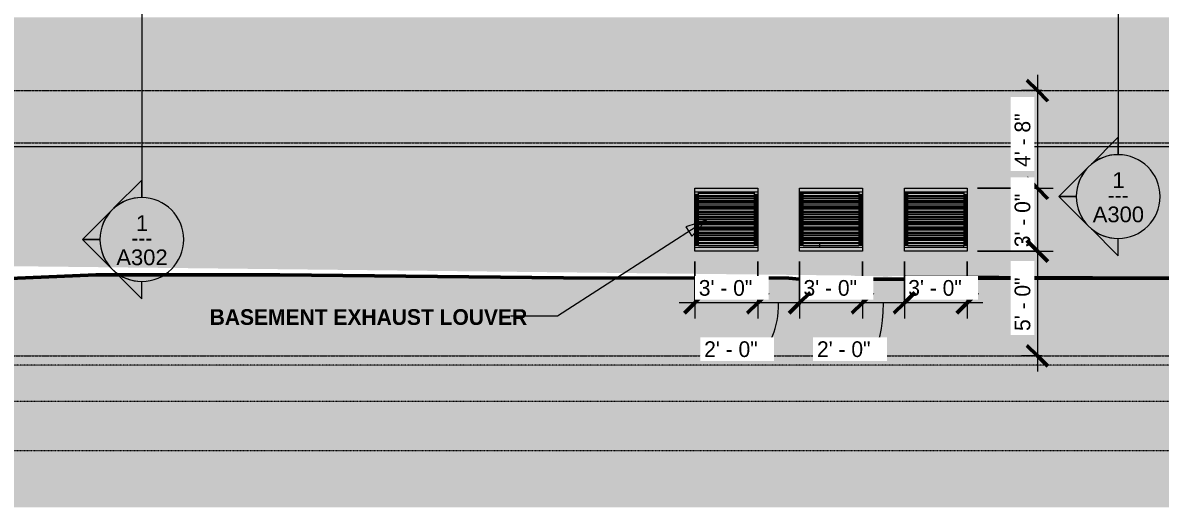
# Model space of a CAD drawing. Header units: inches. Extents: x -4178 to 1394, y -264 to 627.
# Drawn here: x -3175 to -2524, y -239 to 39 of the extents above; entities that cross this region are included whole.
import ezdxf

# ---------------------------------------------------------------- set-up
doc = ezdxf.new("R2010")
doc.units = ezdxf.units.IN
doc.header["$MEASUREMENT"] = 0
doc.linetypes.add('Aligning Line 1_8_', pattern=[0.25, 0.125, -0.125])
doc.linetypes.add('Grid Line 1_2_', pattern=[0.875, 0.5, -0.125, 0.125, -0.125])
for name, color, linetype, lineweight in [('0-1', 7, 'Continuous', 5), ('A-ANNO-DIMS', 211, 'Continuous', 9), ('A-ANNO-DIMS-96', 211, 'Continuous', 9), ('A-FLOR-LEVL-1', 51, 'Grid Line 1_2_', 9), ('A-GLAZ-CURT', 52, 'Continuous', 9), ('A-GLAZ-CWMG', 51, 'Continuous', 9), ('A-WALL-3', 113, 'Continuous', 9), ('A-WALL-PATT-2', 111, 'Continuous', 9), ('C-TOPO', 7, 'Continuous', 9), ('C-TOPO-1', 250, 'Continuous', 50), ('G-ANNO-SYMB', 111, 'Aligning Line 1_8_', 9), ('G-ANNO-SYMB-1', 147, 'Aligning Line 1_8_', 9), ('G-ANNO-SYMB-2', 111, 'Continuous', 9), ('G-ANNO-TEXT', 231, 'Continuous', 9), ('S-FNDN-1', 32, 'Continuous', 5), ('S-FNDN-2', 32, 'Continuous', 9)]:
    doc.layers.add(name, color=color, linetype=linetype, lineweight=lineweight)
doc.styles.add('Arial', font='arial.ttf', dxfattribs={"height": 9})
doc.styles.add('Century Gothic', font='ufonts.com_century-gothic.ttf', dxfattribs={"height": 9})
doc.styles.add('Century Gothic_B', font='GOTHICB.TTF', dxfattribs={"height": 9})
doc.dimstyles.new('OD__1_4__Tol__', dxfattribs={"dimscale": 12, "dimtxt": 9.397514, "dimasz": 1, "dimexe": 0.75, "dimexo": 0.5, "dimgap": 0.125, "dimtad": 1, "dimrnd": 0.25, "dimzin": 1, "dimdsep": 46, "dimlunit": 4, "dimtxsty": 'Century Gothic', "dimblk1": 'OBLIQUE', "dimblk2": 'OBLIQUE', "dimsah": 1, "dimcen": 0.09, "dimdle": 0.75, "dimazin": 0, "dimtfac": 1, "dimtdec": 4, "dimtix": 1, "dimtmove": 0, "dimatfit": 3, "dimfxl": 1, "dimtvp": 1, "dimtfill": 1, "dimfrac": 2, "dimtolj": 1, "dimtzin": 0, "dimarcsym": 2})
doc.dimstyles.new('OD__1_4__Tol___1', dxfattribs={"dimscale": 12, "dimtxt": 9.397514, "dimasz": 1, "dimexe": 0.75, "dimexo": 0.5, "dimgap": 0.125, "dimtad": 1, "dimrnd": 0.25, "dimzin": 1, "dimdsep": 46, "dimlunit": 4, "dimtxsty": 'Century Gothic', "dimblk1": 'OBLIQUE', "dimblk2": 'OBLIQUE', "dimsah": 1, "dimcen": 0.09, "dimdle": 0.75, "dimazin": 0, "dimtfac": 1, "dimtdec": 4, "dimtix": 1, "dimtmove": 1, "dimatfit": 3, "dimfxl": 1, "dimtvp": 1, "dimtfill": 1, "dimfrac": 2, "dimtolj": 1, "dimtzin": 0, "dimarcsym": 2})

# ---------------------------------------------------------------- blocks, each defined once
blk = doc.blocks.new('CTR  - Topography_rvt-1-BUILDING ELEVATION - WEST')
at = {"layer": 'C-TOPO'}
h = blk.add_hatch(dxfattribs=at)
h.set_pattern_fill('FP_3', color=256, style=0, pattern_type=2)
h.set_pattern_definition([(0, (-2936.56, 0), (24, 24), [24, -24]), (0, (-2936.56, 9), (24, 24), [24, -24]), (0, (-2936.56, 18), (24, 24), [24, -24]), (90, (-2933.56, 21), (-24, 24), [24, -24]), (90, (-2924.56, 21), (-24, 24), [24, -24]), (90, (-2915.56, 21), (-24, 24), [24, -24])])
h.paths.add_polyline_path([(-3078.28, -238.78), (-1926.91, -238.78), (-1926.91, -111.74), (-1948.54, -112.02), (-2089.83, -110.5), (-2098.67, -109.67), (-2269.1, -108), (-2283.86, -106.82), (-2289.99, -108), (-2520.53, -107.41), (-2640, -107.55), (-2645.4, -108), (-2730.41, -108), (-2736.58, -107.45), (-2865.63, -107.32), (-3028.03, -105.51), (-3133.52, -105.67), (-3191.84, -108), (-3208.83, -104.64), (-3243.43, -102.17), (-3381.47, -93.2), (-3477.77, -108), (-3552.41, -102.42), (-3643.76, -108), (-3681.9, -102.54), (-3912.57, -3.08), (-3919.57, 0), (-3932.13, 0), (-3985.01, -3.27), (-3985.01, -238.78), (-3133.45, -238.78)], flags=0)
for p, q in [((-2718.72, -90), (-2718.72, -87.77)), ((-2718.72, -90), (-2718.72, -87.77)), ((-2636.32, -90), (-2636.32, -89)), ((-2636.32, -90), (-2636.32, -89)), ((-3133.45, -105.66), (-3191.84, -108)), ((-3028.03, -105.51), (-3133.45, -105.66)), ((-2865.63, -107.32), (-3028.03, -105.51)), ((-2736.58, -107.45), (-2865.63, -107.32)), ((-2730.41, -108), (-2736.58, -107.45)), ((-2730.41, -108), (-2645.4, -108)), ((-2729.7, -108), (-2730.41, -108)), ((-2289.85, -107.97), (-2669.64, -106.27)), ((-2646.16, -108), (-2645.4, -108)), ((-2640, -107.55), (-2645.4, -108)), ((-2640, -107.55), (-2513.66, -107.4))]:
    blk.add_line(p, q, dxfattribs=at)
at = {"layer": 'C-TOPO-1'}
for p, q in [((-3133.45, -105.66), (-3191.84, -108)), ((-3028.03, -105.51), (-3133.45, -105.66)), ((-2865.63, -107.32), (-3028.03, -105.51)), ((-2736.58, -107.45), (-2865.63, -107.32)), ((-2730.41, -108), (-2736.58, -107.45)), ((-2645.4, -108), (-2730.41, -108)), ((-2640, -107.55), (-2645.4, -108)), ((-2513.66, -107.4), (-2640, -107.55))]:
    blk.add_line(p, q, dxfattribs=at)
blk = doc.blocks.new('CTR - 1st Phase -Stairs _ Elevators_rvt-1-BUILDING ELEVATION - WEST')
at = {"layer": 'A-FLOR-LEVL-1'}
for p, q in [((-4168.71, 0), (-1830.2, 0)), ((-4168.71, -30), (-1830.2, -30)), ((-4168.71, -152), (-1830.2, -152))]:
    blk.add_line(p, q, dxfattribs=at)
at = {"layer": 'G-ANNO-SYMB-1'}
blk.add_line((-1926.91, -206.49), (-4071.96, -206.49), dxfattribs=at)
blk = doc.blocks.new('Empty Panel - Empty Panel-2514206-BUILDING ELEVATION - WEST')
at = {"layer": 'A-GLAZ-CURT'}
blk.add_line((-2756.32, -89), (-2788.32, -89), dxfattribs=at)
blk = doc.blocks.new('Rectangular Mullion - louver-2514202-BUILDING ELEVATION - WEST')
at = {"layer": 'A-GLAZ-CWMG'}
for points in [[(-2767.98, -84.95), (-2756.32, -84.95), (-2756.32, -84.77), (-2788.32, -84.77), (-2788.32, -84.95)], [(-2756.32, -87.05), (-2756.32, -84.95), (-2788.32, -84.95), (-2788.32, -87.05), (-2764.84, -87.05)], [(-2764.84, -87.77), (-2756.32, -87.77), (-2756.32, -87.05), (-2788.32, -87.05), (-2788.32, -87.77), (-2767.98, -87.77)]]:
    blk.add_hatch(color=256, dxfattribs=at).paths.add_polyline_path(points, flags=0)
for p, q in [((-2788.32, -84.95), (-2756.32, -84.95)), ((-2788.32, -87.05), (-2756.32, -87.05)), ((-2756.32, -87.77), (-2788.32, -87.77))]:
    blk.add_line(p, q, dxfattribs=at)
blk = doc.blocks.new('Rectangular Mullion - Louver Frame-2514203-BUILDING ELEVATION - WEST')
at = {"layer": 'A-GLAZ-CWMG'}
blk.add_hatch(color=256, dxfattribs=at).paths.add_polyline_path([(-2754.32, -92), (-2754.32, -90), (-2790.32, -90), (-2790.32, -92), (-2764.84, -92)], flags=0)
blk.add_line((-2754.32, -90), (-2790.32, -90), dxfattribs=at)
blk = doc.blocks.new('Rectangular Mullion - Louver Frame-2514204-BUILDING ELEVATION - WEST')
at = {"layer": 'A-GLAZ-CWMG'}
blk.add_hatch(color=256, dxfattribs=at).paths.add_polyline_path([(-2764.84, -58), (-2754.32, -58), (-2754.32, -56), (-2790.32, -56), (-2790.32, -58), (-2767.98, -58)], flags=0)
blk.add_line((-2790.32, -58), (-2754.32, -58), dxfattribs=at)
blk = doc.blocks.new('Rectangular Mullion - Louver Frame-2010914-BUILDING ELEVATION - WEST')
at = {"layer": 'A-GLAZ-CWMG'}
blk.add_hatch(color=256, dxfattribs=at).paths.add_polyline_path([(-2754.32, -89), (-2754.32, -86), (-2756.32, -86), (-2756.32, -89)], flags=0)
blk.add_line((-2756.32, -86), (-2756.32, -89), dxfattribs=at)
blk = doc.blocks.new('Rectangular Mullion - Louver Frame-2010916-BUILDING ELEVATION - WEST')
at = {"layer": 'A-GLAZ-CWMG'}
blk.add_hatch(color=256, dxfattribs=at).paths.add_polyline_path([(-2788.32, -89), (-2788.32, -86), (-2790.32, -86), (-2790.32, -89)], flags=0)
blk.add_line((-2788.32, -89), (-2788.32, -86), dxfattribs=at)
blk = doc.blocks.new('Empty Panel - Empty Panel-2514207-BUILDING ELEVATION - WEST')
at = {"layer": 'A-GLAZ-CURT'}
blk.add_line((-2756.32, -59), (-2788.32, -59), dxfattribs=at)
blk = doc.blocks.new('Rectangular Mullion - Louver Frame-2514054-BUILDING ELEVATION - WEST')
at = {"layer": 'A-GLAZ-CWMG'}
blk.add_hatch(color=256, dxfattribs=at).paths.add_polyline_path([(-2754.32, -80), (-2754.32, -77), (-2756.32, -77), (-2756.32, -80)], flags=0)
blk.add_line((-2756.32, -77), (-2756.32, -80), dxfattribs=at)
blk = doc.blocks.new('Rectangular Mullion - Louver Frame-2514056-BUILDING ELEVATION - WEST')
at = {"layer": 'A-GLAZ-CWMG'}
blk.add_hatch(color=256, dxfattribs=at).paths.add_polyline_path([(-2788.32, -83), (-2788.32, -80), (-2790.32, -80), (-2790.32, -83)], flags=0)
blk.add_line((-2788.32, -83), (-2788.32, -80), dxfattribs=at)
blk = doc.blocks.new('Rectangular Mullion - louver-V20-BUILDING ELEVATION - WEST')
at = {"layer": 'A-GLAZ-CWMG'}
for points in [[(-2756.32, -60.05), (-2756.32, -58), (-2788.32, -58), (-2788.32, -60.05), (-2764.84, -60.05)], [(-2756.32, -60.77), (-2756.32, -60.05), (-2788.32, -60.05), (-2788.32, -60.77), (-2764.84, -60.77)]]:
    blk.add_hatch(color=256, dxfattribs=at).paths.add_polyline_path(points, flags=0)
for p, q in [((-2788.32, -59), (-2788.32, -58)), ((-2756.32, -58), (-2756.32, -59)), ((-2788.32, -60.05), (-2756.32, -60.05)), ((-2756.32, -60.77), (-2788.32, -60.77))]:
    blk.add_line(p, q, dxfattribs=at)
blk = doc.blocks.new('Rectangular Mullion - Louver Frame-2513604-BUILDING ELEVATION - WEST')
at = {"layer": 'A-GLAZ-CWMG'}
blk.add_hatch(color=256, dxfattribs=at).paths.add_polyline_path([(-2728.32, -59), (-2728.32, -58), (-2730.32, -58), (-2730.32, -59)], flags=0)
for p in [(-2730.32, -58), (-2728.32, -59)]:
    blk.add_line(p, (-2728.32, -58), dxfattribs=at)
blk = doc.blocks.new('Rectangular Mullion - louver-V21-BUILDING ELEVATION - WEST')
at = {"layer": 'A-GLAZ-CWMG'}
for points in [[(-2696.32, -60.05), (-2696.32, -58), (-2728.32, -58), (-2728.32, -60.05), (-2697.8, -60.05)], [(-2718.72, -60.77), (-2696.32, -60.77), (-2696.32, -60.05), (-2728.32, -60.05), (-2728.32, -60.77), (-2721.8, -60.77)]]:
    blk.add_hatch(color=256, dxfattribs=at).paths.add_polyline_path(points, flags=0)
for p, q in [((-2696.32, -58), (-2696.32, -59)), ((-2728.32, -60.05), (-2696.32, -60.05)), ((-2696.32, -60.77), (-2728.32, -60.77))]:
    blk.add_line(p, q, dxfattribs=at)
blk = doc.blocks.new('Section - Section Head - Filled-22785-BUILDING ELEVATION - WEST')
at = {"layer": 'G-ANNO-SYMB-2'}
h = blk.add_hatch(color=256, dxfattribs=at)
edge = h.paths.add_edge_path(flags=0)
edge.add_line((-2563.93, -42.87), (-2547.82, -26.77))
edge.add_line((-2547.82, -26.77), (-2547.82, -36.68))
edge.add_arc((-2547.82, -60.71), 24.03, 90, 132.0784)
h = blk.add_hatch(color=256, dxfattribs=at)
edge = h.paths.add_edge_path(flags=0)
edge.add_arc((-2547.82, -60.71), 24, 135, 180)
edge.add_line((-2571.82, -60.71), (-2581.76, -60.71))
edge.add_line((-2581.76, -60.71), (-2564.79, -43.74))
h = blk.add_hatch(color=256, dxfattribs=at)
edge = h.paths.add_edge_path(flags=0)
edge.add_line((-2564.79, -77.68), (-2581.76, -60.71))
edge.add_line((-2581.76, -60.71), (-2571.82, -60.71))
edge.add_arc((-2547.82, -60.71), 24, 180, 225)
h = blk.add_hatch(color=256, dxfattribs=at)
edge = h.paths.add_edge_path(flags=0)
edge.add_arc((-2547.82, -60.71), 24.03, 227.9216, 270)
edge.add_line((-2547.82, -84.74), (-2547.82, -94.65))
edge.add_line((-2547.82, -94.65), (-2563.93, -78.54))
for p, q in [((-2547.82, -26.77), (-2563.93, -42.87)), ((-2547.82, -36.68), (-2547.82, -26.77)), ((-2564.79, -43.74), (-2581.76, -60.71)), ((-2571.82, -60.71), (-2581.76, -60.71)), ((-2581.76, -60.71), (-2564.79, -77.68)), ((-2581.76, -60.71), (-2571.82, -60.71)), ((-2563.93, -78.54), (-2547.82, -94.65)), ((-2547.82, -94.65), (-2547.82, -84.74))]:
    blk.add_line(p, q, dxfattribs=at)
for centre, radius, start, end in [((-2547.82, -60.74), 24, 90, 270), ((-2547.82, -60.71), 24.03, 90, 132.0784), ((-2547.82, -60.74), 24, 270, 90), ((-2547.82, -60.71), 24, 135, 180), ((-2547.82, -60.71), 24, 180, 225), ((-2547.82, -60.71), 24.03, 227.9216, 270)]:
    blk.add_arc(centre, radius, start, end, dxfattribs=at)
blk = doc.blocks.new('DIMBLOCK1-BUILDING ELEVATION - WEST')
at = {"layer": 'A-ANNO-DIMS-96'}
for p, q in [((-2594.13, 9), (-2594.13, -56)), ((-2591.64, 0), (-2603.13, 0)), ((-2594.13, 0), (-2591.64, 0)), ((-2628.32, -56), (-2585.13, -56)), ((-2594.13, -56), (-2628.32, -56))]:
    blk.add_line(p, q, dxfattribs=at)
at = {"layer": 'A-ANNO-DIMS-96', "lineweight": 50}
for p, q in [((-2594.13, 0), (-2600.13, 6)), ((-2594.13, 0), (-2588.13, -6)), ((-2594.13, -56), (-2600.13, -50)), ((-2594.13, -56), (-2588.13, -62))]:
    blk.add_line(p, q, dxfattribs=at)
at = {"layer": 'A-ANNO-DIMS-96', "color": 0, "insert": (-2607.16, -43.74), "char_height": 9, "width": 37.7691, "attachment_point": 1, "rotation": 90, "line_spacing_factor": 0.984502, "style": 'Century Gothic', "bg_fill": 3, "box_fill_scale": 1.25, "bg_fill_color": 256, "bg_fill_true_color": 13158600, "bg_fill_transparency": 0}
blk.add_mtext('4\' - 8"', dxfattribs=at)
blk = doc.blocks.new('_Oblique')
at = {"color": 0, "linetype": 'ByBlock', "lineweight": -2}
blk.add_line((-0.5, -0.5), (0.5, 0.5), dxfattribs=at)
blk = doc.blocks.new('DIMBLOCK2-BUILDING ELEVATION - WEST')
at = {"layer": 'A-ANNO-DIMS-96', "lineweight": 50}
for p, q in [((-2594.13, -56), (-2600.13, -50)), ((-2594.13, -56), (-2588.13, -62)), ((-2594.13, -92), (-2600.13, -86)), ((-2594.13, -92), (-2588.13, -98))]:
    blk.add_line(p, q, dxfattribs=at)
at = {"layer": 'A-ANNO-DIMS-96'}
for p, q in [((-2628.32, -56), (-2585.13, -56)), ((-2594.13, -56), (-2628.32, -56)), ((-2594.13, -56), (-2594.13, -92)), ((-2628.32, -92), (-2585.13, -92)), ((-2594.13, -92), (-2628.32, -92))]:
    blk.add_line(p, q, dxfattribs=at)
at = {"layer": 'A-ANNO-DIMS-96', "color": 0, "insert": (-2607.16, -89.74), "char_height": 9, "width": 37.7691, "attachment_point": 1, "rotation": 90, "line_spacing_factor": 0.984502, "style": 'Century Gothic', "bg_fill": 3, "box_fill_scale": 1.25, "bg_fill_color": 256, "bg_fill_true_color": 13158600, "bg_fill_transparency": 0}
blk.add_mtext('3\' - 0"', dxfattribs=at)
blk = doc.blocks.new('DIMBLOCK3-BUILDING ELEVATION - WEST')
at = {"layer": 'A-ANNO-DIMS-96', "lineweight": 50}
for p, q in [((-2594.13, -92), (-2600.13, -86)), ((-2594.13, -92), (-2588.13, -98)), ((-2594.13, -152), (-2600.13, -146)), ((-2594.13, -152), (-2588.13, -158))]:
    blk.add_line(p, q, dxfattribs=at)
at = {"layer": 'A-ANNO-DIMS-96'}
for p, q in [((-2628.32, -92), (-2585.13, -92)), ((-2594.13, -92), (-2628.32, -92)), ((-2594.13, -92), (-2594.13, -161)), ((-2591.64, -152), (-2603.13, -152)), ((-2594.13, -152), (-2591.64, -152))]:
    blk.add_line(p, q, dxfattribs=at)
at = {"layer": 'A-ANNO-DIMS-96', "color": 0, "insert": (-2607.16, -137.74), "char_height": 9, "width": 37.7691, "attachment_point": 1, "rotation": 90, "line_spacing_factor": 0.984502, "style": 'Century Gothic', "bg_fill": 3, "box_fill_scale": 1.25, "bg_fill_color": 256, "bg_fill_true_color": 13158600, "bg_fill_transparency": 0}
blk.add_mtext('5\' - 0"', dxfattribs=at)
blk = doc.blocks.new('DIMBLOCK4-BUILDING ELEVATION - WEST')
at = {"layer": 'A-ANNO-DIMS-96'}
for p, q in [((-2670.32, -98), (-2670.32, -130.61)), ((-2670.32, -121.61), (-2670.32, -98)), ((-2634.32, -98), (-2634.32, -130.61)), ((-2634.32, -121.61), (-2634.32, -98)), ((-2625.32, -121.61), (-2670.32, -121.61))]:
    blk.add_line(p, q, dxfattribs=at)
at = {"layer": 'A-ANNO-DIMS-96', "lineweight": 50}
for p, q in [((-2670.32, -121.61), (-2664.32, -115.61)), ((-2634.32, -121.61), (-2628.32, -115.61)), ((-2670.32, -121.61), (-2676.32, -127.61)), ((-2634.32, -121.61), (-2640.32, -127.61))]:
    blk.add_line(p, q, dxfattribs=at)
at = {"layer": 'A-ANNO-DIMS-96', "color": 0, "insert": (-2668.06, -108.57), "char_height": 9, "width": 37.7691, "attachment_point": 1, "line_spacing_factor": 0.984502, "style": 'Century Gothic', "bg_fill": 3, "box_fill_scale": 1.25, "bg_fill_color": 256, "bg_fill_true_color": 13158600, "bg_fill_transparency": 0}
blk.add_mtext('3\' - 0"', dxfattribs=at)
blk = doc.blocks.new('DIMBLOCK5-BUILDING ELEVATION - WEST')
at = {"layer": 'A-ANNO-DIMS-96'}
for p, q in [((-2694.32, -98), (-2694.32, -130.61)), ((-2694.32, -121.61), (-2694.32, -98)), ((-2670.32, -98), (-2670.32, -130.61)), ((-2670.32, -121.61), (-2670.32, -98)), ((-2670.32, -121.61), (-2694.32, -121.61))]:
    blk.add_line(p, q, dxfattribs=at)
at = {"layer": 'A-ANNO-DIMS-96', "lineweight": 50}
for p, q in [((-2694.32, -121.61), (-2688.32, -115.61)), ((-2670.32, -121.61), (-2664.32, -115.61)), ((-2694.32, -121.61), (-2700.32, -127.61)), ((-2670.32, -121.61), (-2676.32, -127.61))]:
    blk.add_line(p, q, dxfattribs=at)
at = {"layer": 'A-ANNO-DIMS-96'}
blk.add_ellipse((-2688.88, -121.61), major_axis=(0, 26.22), ratio=0.249978, start_param=3.141593, end_param=4.712389, dxfattribs=at)
at = {"layer": 'A-ANNO-DIMS-96', "color": 0, "insert": (-2720.35, -143.68), "char_height": 9, "width": 37.7691, "attachment_point": 1, "line_spacing_factor": 0.984502, "style": 'Century Gothic', "bg_fill": 3, "box_fill_scale": 1.25, "bg_fill_color": 256, "bg_fill_true_color": 13158600, "bg_fill_transparency": 0}
blk.add_mtext('2\' - 0"', dxfattribs=at)
blk = doc.blocks.new('DIMBLOCK6-BUILDING ELEVATION - WEST')
at = {"layer": 'A-ANNO-DIMS-96'}
for p, q in [((-2730.32, -98), (-2730.32, -130.61)), ((-2730.32, -121.61), (-2730.32, -98)), ((-2694.32, -98), (-2694.32, -130.61)), ((-2694.32, -121.61), (-2694.32, -98)), ((-2694.32, -121.61), (-2730.32, -121.61))]:
    blk.add_line(p, q, dxfattribs=at)
at = {"layer": 'A-ANNO-DIMS-96', "lineweight": 50}
for p, q in [((-2730.32, -121.61), (-2724.32, -115.61)), ((-2694.32, -121.61), (-2688.32, -115.61)), ((-2730.32, -121.61), (-2736.32, -127.61)), ((-2694.32, -121.61), (-2700.32, -127.61))]:
    blk.add_line(p, q, dxfattribs=at)
at = {"layer": 'A-ANNO-DIMS-96', "color": 0, "insert": (-2728.06, -108.57), "char_height": 9, "width": 37.7691, "attachment_point": 1, "line_spacing_factor": 0.984502, "style": 'Century Gothic', "bg_fill": 3, "box_fill_scale": 1.25, "bg_fill_color": 256, "bg_fill_true_color": 13158600, "bg_fill_transparency": 0}
blk.add_mtext('3\' - 0"', dxfattribs=at)
blk = doc.blocks.new('DIMBLOCK7-BUILDING ELEVATION - WEST')
at = {"layer": 'A-ANNO-DIMS-96'}
for p, q in [((-2754.32, -98), (-2754.32, -130.61)), ((-2754.32, -121.61), (-2754.32, -98)), ((-2730.32, -98), (-2730.32, -130.61)), ((-2730.32, -121.61), (-2730.32, -98)), ((-2730.32, -121.61), (-2754.32, -121.61))]:
    blk.add_line(p, q, dxfattribs=at)
at = {"layer": 'A-ANNO-DIMS-96', "lineweight": 50}
for p, q in [((-2754.32, -121.61), (-2748.32, -115.61)), ((-2730.32, -121.61), (-2724.32, -115.61)), ((-2754.32, -121.61), (-2760.32, -127.61)), ((-2730.32, -121.61), (-2736.32, -127.61))]:
    blk.add_line(p, q, dxfattribs=at)
at = {"layer": 'A-ANNO-DIMS-96'}
blk.add_ellipse((-2753.52, -121.61), major_axis=(0, 26.22), ratio=0.426981, start_param=3.141593, end_param=4.712389, dxfattribs=at)
at = {"layer": 'A-ANNO-DIMS-96', "color": 0, "insert": (-2784.99, -143.68), "char_height": 9, "width": 37.7691, "attachment_point": 1, "line_spacing_factor": 0.984502, "style": 'Century Gothic', "bg_fill": 3, "box_fill_scale": 1.25, "bg_fill_color": 256, "bg_fill_true_color": 13158600, "bg_fill_transparency": 0}
blk.add_mtext('2\' - 0"', dxfattribs=at)
blk = doc.blocks.new('DIMBLOCK8-BUILDING ELEVATION - WEST')
at = {"layer": 'A-ANNO-DIMS-96'}
for p, q in [((-2790.32, -98), (-2790.32, -130.61)), ((-2790.32, -121.61), (-2790.32, -98)), ((-2754.32, -98), (-2754.32, -130.61)), ((-2754.32, -121.61), (-2754.32, -98)), ((-2754.32, -121.61), (-2799.32, -121.61))]:
    blk.add_line(p, q, dxfattribs=at)
at = {"layer": 'A-ANNO-DIMS-96', "lineweight": 50}
for p, q in [((-2790.32, -121.61), (-2784.32, -115.61)), ((-2754.32, -121.61), (-2748.32, -115.61)), ((-2790.32, -121.61), (-2796.32, -127.61)), ((-2754.32, -121.61), (-2760.32, -127.61))]:
    blk.add_line(p, q, dxfattribs=at)
at = {"layer": 'A-ANNO-DIMS-96', "color": 0, "insert": (-2788.06, -108.57), "char_height": 9, "width": 37.7691, "attachment_point": 1, "line_spacing_factor": 0.984502, "style": 'Century Gothic', "bg_fill": 3, "box_fill_scale": 1.25, "bg_fill_color": 256, "bg_fill_true_color": 13158600, "bg_fill_transparency": 0}
blk.add_mtext('3\' - 0"', dxfattribs=at)

msp = doc.modelspace()

# ---------------------------------------------------------------- hatches: boundary and pattern name
at = {"layer": 'A-WALL-PATT-2'}
h = msp.add_hatch(dxfattribs=at)
h.set_pattern_fill('FP_6', color=256, style=0, pattern_type=2)
h.set_pattern_definition([(0, (-1929.199, 0.8), (0, 4), []), (90, (-1929.199, 0.8), (-8, 8), [4, -28]), (90, (-1913.199, 4.8), (-8, 8), [4, -28])])
h.paths.add_polyline_path([(-2060.98, -32), (-1931.324, -32), (-1931.324, 42), (-3830.808, 42), (-3830.808, -31.441), (-3830.568, -32), (-2128.014, -32)], flags=0)
at = {"layer": 'G-ANNO-TEXT'}
msp.add_hatch(color=256, dxfattribs=at).paths.add_polyline_path([(-2783.689, -74.284), (-2795.519, -78.077), (-2792.038, -83.484)], flags=0)
at = {"layer": 'S-FNDN-1'}
h = msp.add_hatch(color=256, dxfattribs=at)
h.paths.add_polyline_path([(-1948.543, -112.015), (-1931.324, -111.793), (-1931.324, -32), (-3819.324, -32), (-3819.324, -41.237), (-3704.8, -89.76), (-3493.046, -94.117), (-3486.092, -93.693), (-3475.607, -94.476), (-3474.328, -89.553), (-3438.098, -97.436), (-3420.547, -99.206), (-3381.474, -93.201), (-3255.865, -101.361), (-3208.832, -100.535), (-3205.988, -100.421), (-3201.436, -100.414), (-2706.816, -105.928), (-2701.245, -105.933), (-2697.323, -106.283), (-2680.188, -106.578), (-2676.687, -106.289), (-2660.943, -106.31), (-2289.853, -107.974), (-2283.857, -106.822), (-2269.098, -108), (-2098.671, -109.671), (-2081.746, -110.587), (-1993.946, -111.528)], flags=0)
h.paths.add_polyline_path([(-2634.324, -92), (-2670.324, -92), (-2670.324, -56), (-2634.324, -56), (-2634.324, -71.266)], flags=0)
h.paths.add_polyline_path([(-2764.837, -92), (-2790.324, -92), (-2790.324, -56), (-2754.324, -56), (-2754.324, -92)], flags=0)
h.paths.add_polyline_path([(-2694.324, -92), (-2730.324, -92), (-2730.324, -56), (-2694.324, -56), (-2694.324, -71.266)], flags=0)

# ---------------------------------------------------------------- linework, layer by layer
at = {"layer": 'A-WALL-3'}
msp.add_line((-3830.568, -32), (-1927.074, -32), dxfattribs=at)
at = {"layer": 'G-ANNO-SYMB'}
for p, q in [((-1926.912, -157.31), (-4072, -157.31)), ((-1926.912, -178.239), (-4072, -178.239))]:
    msp.add_line(p, q, dxfattribs=at)
at = {"layer": 'G-ANNO-SYMB-2'}
for p, q in [((-3107.149, 526.953), (-3107.149, -61.307)), ((-2547.821, 526.953), (-2547.821, -36.707))]:
    msp.add_line(p, q, dxfattribs=at)
at = {"layer": 'G-ANNO-TEXT'}
for p, q in [((-2783.689, -74.284), (-2795.519, -78.077)), ((-2795.519, -78.077), (-2792.038, -83.484)), ((-2792.038, -83.484), (-2783.689, -74.284)), ((-2869.083, -129.264), (-2895.988, -129.264))]:
    msp.add_line(p, q, dxfattribs=at)
at = {"layer": 'S-FNDN-2'}
for p, q in [((-2790.324, -92), (-2790.324, -56)), ((-2790.324, -56), (-2754.324, -56)), ((-2754.324, -56), (-2754.324, -92)), ((-2730.324, -92), (-2730.324, -56)), ((-2730.324, -56), (-2694.324, -56)), ((-2694.324, -56), (-2694.324, -92)), ((-2670.324, -92), (-2670.324, -56)), ((-2670.324, -56), (-2634.324, -56)), ((-2634.324, -56), (-2634.324, -92)), ((-2754.324, -92), (-2790.324, -92)), ((-2694.324, -92), (-2730.324, -92)), ((-2634.324, -92), (-2670.324, -92))]:
    msp.add_line(p, q, dxfattribs=at)

# ---------------------------------------------------------------- block references
at = {"layer": '0-1'}
for name in ['CTR - 1st Phase -Stairs _ Elevators_rvt-1-BUILDING ELEVATION - WEST', 'CTR  - Topography_rvt-1-BUILDING ELEVATION - WEST']:
    msp.add_blockref(name, (0, 0), dxfattribs=at)
at = {"layer": 'A-GLAZ-CURT'}
for name, p in [('Empty Panel - Empty Panel-2514207-BUILDING ELEVATION - WEST', (0, 0)), ('Empty Panel - Empty Panel-2514206-BUILDING ELEVATION - WEST', (0, 27)), ('Empty Panel - Empty Panel-2514206-BUILDING ELEVATION - WEST', (0, 24)), ('Empty Panel - Empty Panel-2514207-BUILDING ELEVATION - WEST', (60, 0)), ('Empty Panel - Empty Panel-2514206-BUILDING ELEVATION - WEST', (60, 27)), ('Empty Panel - Empty Panel-2514206-BUILDING ELEVATION - WEST', (60, 24)), ('Empty Panel - Empty Panel-2514207-BUILDING ELEVATION - WEST', (120, 0)), ('Empty Panel - Empty Panel-2514206-BUILDING ELEVATION - WEST', (120, 27)), ('Empty Panel - Empty Panel-2514206-BUILDING ELEVATION - WEST', (120, 24)), ('Empty Panel - Empty Panel-2514206-BUILDING ELEVATION - WEST', (0, 21)), ('Empty Panel - Empty Panel-2514206-BUILDING ELEVATION - WEST', (0, 18)), ('Empty Panel - Empty Panel-2514206-BUILDING ELEVATION - WEST', (60, 21)), ('Empty Panel - Empty Panel-2514206-BUILDING ELEVATION - WEST', (60, 18)), ('Empty Panel - Empty Panel-2514206-BUILDING ELEVATION - WEST', (120, 21)), ('Empty Panel - Empty Panel-2514206-BUILDING ELEVATION - WEST', (120, 18)), ('Empty Panel - Empty Panel-2514206-BUILDING ELEVATION - WEST', (0, 15)), ('Empty Panel - Empty Panel-2514206-BUILDING ELEVATION - WEST', (0, 12)), ('Empty Panel - Empty Panel-2514206-BUILDING ELEVATION - WEST', (60, 15)), ('Empty Panel - Empty Panel-2514206-BUILDING ELEVATION - WEST', (60, 12)), ('Empty Panel - Empty Panel-2514206-BUILDING ELEVATION - WEST', (120, 15)), ('Empty Panel - Empty Panel-2514206-BUILDING ELEVATION - WEST', (120, 12)), ('Empty Panel - Empty Panel-2514206-BUILDING ELEVATION - WEST', (0, 9)), ('Empty Panel - Empty Panel-2514206-BUILDING ELEVATION - WEST', (0, 6)), ('Empty Panel - Empty Panel-2514206-BUILDING ELEVATION - WEST', (60, 9)), ('Empty Panel - Empty Panel-2514206-BUILDING ELEVATION - WEST', (60, 6)), ('Empty Panel - Empty Panel-2514206-BUILDING ELEVATION - WEST', (120, 9)), ('Empty Panel - Empty Panel-2514206-BUILDING ELEVATION - WEST', (120, 6)), ('Empty Panel - Empty Panel-2514206-BUILDING ELEVATION - WEST', (0, 3)), ('Empty Panel - Empty Panel-2514206-BUILDING ELEVATION - WEST', (0, 0)), ('Empty Panel - Empty Panel-2514206-BUILDING ELEVATION - WEST', (60, 3)), ('Empty Panel - Empty Panel-2514206-BUILDING ELEVATION - WEST', (60, 0)), ('Empty Panel - Empty Panel-2514206-BUILDING ELEVATION - WEST', (120, 3)), ('Empty Panel - Empty Panel-2514206-BUILDING ELEVATION - WEST', (120, 0))]:
    msp.add_blockref(name, p, dxfattribs=at)
at = {"layer": 'A-GLAZ-CWMG'}
for name, p in [('Rectangular Mullion - Louver Frame-2514204-BUILDING ELEVATION - WEST', (0, 0)), ('Rectangular Mullion - louver-V20-BUILDING ELEVATION - WEST', (0, 0)), ('Rectangular Mullion - Louver Frame-2514204-BUILDING ELEVATION - WEST', (60, 0)), ('Rectangular Mullion - Louver Frame-2513604-BUILDING ELEVATION - WEST', (0, 0)), ('Rectangular Mullion - louver-V21-BUILDING ELEVATION - WEST', (0, 0)), ('Rectangular Mullion - Louver Frame-2514204-BUILDING ELEVATION - WEST', (120, 0)), ('Rectangular Mullion - Louver Frame-2513604-BUILDING ELEVATION - WEST', (60, 0)), ('Rectangular Mullion - louver-V21-BUILDING ELEVATION - WEST', (60, 0)), ('Rectangular Mullion - Louver Frame-2514056-BUILDING ELEVATION - WEST', (0, 21)), ('Rectangular Mullion - Louver Frame-2514056-BUILDING ELEVATION - WEST', (0, 18)), ('Rectangular Mullion - Louver Frame-2514056-BUILDING ELEVATION - WEST', (0, 15)), ('Rectangular Mullion - louver-2514202-BUILDING ELEVATION - WEST', (0, 24)), ('Rectangular Mullion - louver-2514202-BUILDING ELEVATION - WEST', (0, 21)), ('Rectangular Mullion - Louver Frame-2514054-BUILDING ELEVATION - WEST', (0, 18)), ('Rectangular Mullion - Louver Frame-2514054-BUILDING ELEVATION - WEST', (0, 15)), ('Rectangular Mullion - Louver Frame-2514054-BUILDING ELEVATION - WEST', (0, 12)), ('Rectangular Mullion - Louver Frame-2514056-BUILDING ELEVATION - WEST', (60, 21)), ('Rectangular Mullion - Louver Frame-2514056-BUILDING ELEVATION - WEST', (60, 18)), ('Rectangular Mullion - Louver Frame-2514056-BUILDING ELEVATION - WEST', (60, 15)), ('Rectangular Mullion - louver-2514202-BUILDING ELEVATION - WEST', (60, 24)), ('Rectangular Mullion - louver-2514202-BUILDING ELEVATION - WEST', (60, 21)), ('Rectangular Mullion - Louver Frame-2514054-BUILDING ELEVATION - WEST', (60, 18)), ('Rectangular Mullion - Louver Frame-2514054-BUILDING ELEVATION - WEST', (60, 15)), ('Rectangular Mullion - Louver Frame-2514054-BUILDING ELEVATION - WEST', (60, 12)), ('Rectangular Mullion - Louver Frame-2514056-BUILDING ELEVATION - WEST', (120, 21)), ('Rectangular Mullion - Louver Frame-2514056-BUILDING ELEVATION - WEST', (120, 18)), ('Rectangular Mullion - Louver Frame-2514056-BUILDING ELEVATION - WEST', (120, 15)), ('Rectangular Mullion - louver-2514202-BUILDING ELEVATION - WEST', (120, 24)), ('Rectangular Mullion - louver-2514202-BUILDING ELEVATION - WEST', (120, 21)), ('Rectangular Mullion - Louver Frame-2514054-BUILDING ELEVATION - WEST', (120, 18)), ('Rectangular Mullion - Louver Frame-2514054-BUILDING ELEVATION - WEST', (120, 15)), ('Rectangular Mullion - Louver Frame-2514054-BUILDING ELEVATION - WEST', (120, 12)), ('Rectangular Mullion - Louver Frame-2514056-BUILDING ELEVATION - WEST', (0, 12)), ('Rectangular Mullion - Louver Frame-2514056-BUILDING ELEVATION - WEST', (0, 9)), ('Rectangular Mullion - louver-2514202-BUILDING ELEVATION - WEST', (0, 18)), ('Rectangular Mullion - louver-2514202-BUILDING ELEVATION - WEST', (0, 15)), ('Rectangular Mullion - Louver Frame-2514054-BUILDING ELEVATION - WEST', (0, 9)), ('Rectangular Mullion - Louver Frame-2514054-BUILDING ELEVATION - WEST', (0, 6)), ('Rectangular Mullion - Louver Frame-2514056-BUILDING ELEVATION - WEST', (60, 12)), ('Rectangular Mullion - Louver Frame-2514056-BUILDING ELEVATION - WEST', (60, 9)), ('Rectangular Mullion - louver-2514202-BUILDING ELEVATION - WEST', (60, 18)), ('Rectangular Mullion - louver-2514202-BUILDING ELEVATION - WEST', (60, 15)), ('Rectangular Mullion - Louver Frame-2514054-BUILDING ELEVATION - WEST', (60, 9)), ('Rectangular Mullion - Louver Frame-2514054-BUILDING ELEVATION - WEST', (60, 6)), ('Rectangular Mullion - Louver Frame-2514056-BUILDING ELEVATION - WEST', (120, 12)), ('Rectangular Mullion - Louver Frame-2514056-BUILDING ELEVATION - WEST', (120, 9)), ('Rectangular Mullion - louver-2514202-BUILDING ELEVATION - WEST', (120, 18)), ('Rectangular Mullion - louver-2514202-BUILDING ELEVATION - WEST', (120, 15)), ('Rectangular Mullion - Louver Frame-2514054-BUILDING ELEVATION - WEST', (120, 9)), ('Rectangular Mullion - Louver Frame-2514054-BUILDING ELEVATION - WEST', (120, 6)), ('Rectangular Mullion - Louver Frame-2514056-BUILDING ELEVATION - WEST', (0, 6)), ('Rectangular Mullion - Louver Frame-2514056-BUILDING ELEVATION - WEST', (0, 3)), ('Rectangular Mullion - louver-2514202-BUILDING ELEVATION - WEST', (0, 12)), ('Rectangular Mullion - louver-2514202-BUILDING ELEVATION - WEST', (0, 9)), ('Rectangular Mullion - Louver Frame-2514054-BUILDING ELEVATION - WEST', (0, 3)), ('Rectangular Mullion - Louver Frame-2514054-BUILDING ELEVATION - WEST', (0, 0)), ('Rectangular Mullion - Louver Frame-2514056-BUILDING ELEVATION - WEST', (60, 6)), ('Rectangular Mullion - Louver Frame-2514056-BUILDING ELEVATION - WEST', (60, 3)), ('Rectangular Mullion - louver-2514202-BUILDING ELEVATION - WEST', (60, 12)), ('Rectangular Mullion - louver-2514202-BUILDING ELEVATION - WEST', (60, 9)), ('Rectangular Mullion - Louver Frame-2514054-BUILDING ELEVATION - WEST', (60, 3)), ('Rectangular Mullion - Louver Frame-2514054-BUILDING ELEVATION - WEST', (60, 0)), ('Rectangular Mullion - Louver Frame-2514056-BUILDING ELEVATION - WEST', (120, 6)), ('Rectangular Mullion - Louver Frame-2514056-BUILDING ELEVATION - WEST', (120, 3)), ('Rectangular Mullion - louver-2514202-BUILDING ELEVATION - WEST', (120, 12)), ('Rectangular Mullion - louver-2514202-BUILDING ELEVATION - WEST', (120, 9)), ('Rectangular Mullion - Louver Frame-2514054-BUILDING ELEVATION - WEST', (120, 3)), ('Rectangular Mullion - Louver Frame-2514054-BUILDING ELEVATION - WEST', (120, 0)), ('Rectangular Mullion - Louver Frame-2514056-BUILDING ELEVATION - WEST', (0, 0)), ('Rectangular Mullion - Louver Frame-2010916-BUILDING ELEVATION - WEST', (0, 3)), ('Rectangular Mullion - louver-2514202-BUILDING ELEVATION - WEST', (0, 6)), ('Rectangular Mullion - louver-2514202-BUILDING ELEVATION - WEST', (0, 3)), ('Rectangular Mullion - Louver Frame-2010914-BUILDING ELEVATION - WEST', (0, 6)), ('Rectangular Mullion - Louver Frame-2010914-BUILDING ELEVATION - WEST', (0, 3)), ('Rectangular Mullion - Louver Frame-2514056-BUILDING ELEVATION - WEST', (60, 0)), ('Rectangular Mullion - Louver Frame-2010916-BUILDING ELEVATION - WEST', (60, 3)), ('Rectangular Mullion - louver-2514202-BUILDING ELEVATION - WEST', (60, 6)), ('Rectangular Mullion - louver-2514202-BUILDING ELEVATION - WEST', (60, 3)), ('Rectangular Mullion - Louver Frame-2010914-BUILDING ELEVATION - WEST', (60, 6)), ('Rectangular Mullion - Louver Frame-2010914-BUILDING ELEVATION - WEST', (60, 3)), ('Rectangular Mullion - Louver Frame-2514056-BUILDING ELEVATION - WEST', (120, 0)), ('Rectangular Mullion - Louver Frame-2010916-BUILDING ELEVATION - WEST', (120, 3)), ('Rectangular Mullion - louver-2514202-BUILDING ELEVATION - WEST', (120, 6)), ('Rectangular Mullion - louver-2514202-BUILDING ELEVATION - WEST', (120, 3)), ('Rectangular Mullion - Louver Frame-2010914-BUILDING ELEVATION - WEST', (120, 6)), ('Rectangular Mullion - Louver Frame-2010914-BUILDING ELEVATION - WEST', (120, 3)), ('Rectangular Mullion - Louver Frame-2010916-BUILDING ELEVATION - WEST', (0, 0)), ('Rectangular Mullion - Louver Frame-2514203-BUILDING ELEVATION - WEST', (0, 0)), ('Rectangular Mullion - louver-2514202-BUILDING ELEVATION - WEST', (0, 0)), ('Rectangular Mullion - Louver Frame-2010914-BUILDING ELEVATION - WEST', (0, 0)), ('Rectangular Mullion - Louver Frame-2010916-BUILDING ELEVATION - WEST', (60, 0)), ('Rectangular Mullion - Louver Frame-2514203-BUILDING ELEVATION - WEST', (60, 0)), ('Rectangular Mullion - louver-2514202-BUILDING ELEVATION - WEST', (60, 0)), ('Rectangular Mullion - Louver Frame-2010914-BUILDING ELEVATION - WEST', (60, 0)), ('Rectangular Mullion - Louver Frame-2010916-BUILDING ELEVATION - WEST', (120, 0)), ('Rectangular Mullion - Louver Frame-2514203-BUILDING ELEVATION - WEST', (120, 0)), ('Rectangular Mullion - louver-2514202-BUILDING ELEVATION - WEST', (120, 0)), ('Rectangular Mullion - Louver Frame-2010914-BUILDING ELEVATION - WEST', (120, 0))]:
    msp.add_blockref(name, p, dxfattribs=at)
at = {"layer": 'G-ANNO-SYMB-2'}
for p in [(0, 0), (-559.328, -24.6)]:
    msp.add_blockref('Section - Section Head - Filled-22785-BUILDING ELEVATION - WEST', p, dxfattribs=at)

# ---------------------------------------------------------------- texts
at = {"layer": 'G-ANNO-SYMB-2', "char_height": 9, "attachment_point": 1}
for s, insert, width, style in [('1', (-2551.142, -46.799), 8.484, 'Arial'), ('---', (-2553.793, -55.305), 15.453, 'Century Gothic'), ('1', (-3110.47, -71.398), 8.484, 'Arial'), ('A300', (-2562.386, -66.435), 35.754, 'Arial'), ('A302', (-3121.714, -91.035), 35.754, 'Arial'), ('---', (-3113.121, -79.905), 15.453, 'Century Gothic')]:
    msp.add_mtext(s, dxfattribs=dict(at, insert=insert, width=width, style=style))
at = {"layer": 'G-ANNO-TEXT', "insert": (-3068.259, -125.262), "char_height": 9, "width": 208.767, "attachment_point": 1, "style": 'Century Gothic_B'}
msp.add_mtext('BASEMENT EXHAUST LOUVER', dxfattribs=at)

# ---------------------------------------------------------------- next in the draw order: dimensions: what is measured, and where the dimension line sits
at = {"layer": 'A-ANNO-DIMS'}
dim = msp.add_linear_dim(base=(-2594.128, -56), p1=(-2585.642, 0), p2=(-2634.324, -56), angle=90, dimstyle='OD__1_4__Tol__', override={"dimpost": '<>', "dimfxl": 74.201559}, dxfattribs=at)
dim.commit()
dim.dimension.update_dxf_attribs({"geometry": 'DIMBLOCK1-BUILDING ELEVATION - WEST', "text_midpoint": (-2600.354, -28)})

# ---------------------------------------------------------------- next in the draw order: dimensions: what is measured, and where the dimension line sits
dim = msp.add_linear_dim(base=(-2594.128, -92), p1=(-2634.324, -56), p2=(-2634.324, -92), angle=90, dimstyle='OD__1_4__Tol__', override={"dimpost": '<>', "dimfxl": 36}, dxfattribs=at)
dim.commit()
dim.dimension.update_dxf_attribs({"geometry": 'DIMBLOCK2-BUILDING ELEVATION - WEST', "text_midpoint": (-2600.354, -74)})

# ---------------------------------------------------------------- next in the draw order: dimensions: what is measured, and where the dimension line sits
dim = msp.add_linear_dim(base=(-2594.128, -152), p1=(-2634.324, -92), p2=(-2585.642, -152), angle=90, dimstyle='OD__1_4__Tol__', override={"dimpost": '<>', "dimfxl": 77.264943}, dxfattribs=at)
dim.commit()
dim.dimension.update_dxf_attribs({"geometry": 'DIMBLOCK3-BUILDING ELEVATION - WEST', "text_midpoint": (-2600.354, -122)})

# ---------------------------------------------------------------- next in the draw order: dimensions: what is measured, and where the dimension line sits
dim = msp.add_linear_dim(base=(-2670.324, -121.61), p1=(-2634.324, -92), p2=(-2670.324, -92), dimstyle='OD__1_4__Tol__', override={"dimpost": '<>', "dimfxl": 36}, dxfattribs=at)
dim.commit()
dim.dimension.update_dxf_attribs({"geometry": 'DIMBLOCK4-BUILDING ELEVATION - WEST', "text_midpoint": (-2652.324, -115.384)})

# ---------------------------------------------------------------- next in the draw order: dimensions: what is measured, and where the dimension line sits
dim = msp.add_linear_dim(base=(-2694.324, -121.61), p1=(-2670.324, -92), p2=(-2694.324, -92), dimstyle='OD__1_4__Tol___1', override={"dimpost": '<>', "dimfxl": 24}, dxfattribs=at)
dim.commit()
dim.dimension.update_dxf_attribs({"geometry": 'DIMBLOCK5-BUILDING ELEVATION - WEST', "text_midpoint": (-2701.467, -149.676), "dimtype": 160})

# ---------------------------------------------------------------- next in the draw order: dimensions: what is measured, and where the dimension line sits
dim = msp.add_linear_dim(base=(-2730.324, -121.61), p1=(-2694.324, -92), p2=(-2730.324, -92), dimstyle='OD__1_4__Tol__', override={"dimpost": '<>', "dimfxl": 36}, dxfattribs=at)
dim.commit()
dim.dimension.update_dxf_attribs({"geometry": 'DIMBLOCK6-BUILDING ELEVATION - WEST', "text_midpoint": (-2712.324, -115.384)})

# ---------------------------------------------------------------- next in the draw order: dimensions: what is measured, and where the dimension line sits
dim = msp.add_linear_dim(base=(-2754.324, -121.61), p1=(-2730.324, -92), p2=(-2754.324, -92), dimstyle='OD__1_4__Tol___1', override={"dimpost": '<>', "dimfxl": 24}, dxfattribs=at)
dim.commit()
dim.dimension.update_dxf_attribs({"geometry": 'DIMBLOCK7-BUILDING ELEVATION - WEST', "text_midpoint": (-2766.108, -149.676), "dimtype": 160})

# ---------------------------------------------------------------- next in the draw order: dimensions: what is measured, and where the dimension line sits
dim = msp.add_linear_dim(base=(-2790.324, -121.61), p1=(-2754.324, -92), p2=(-2790.324, -92), dimstyle='OD__1_4__Tol__', override={"dimpost": '<>', "dimfxl": 36}, dxfattribs=at)
dim.commit()
dim.dimension.update_dxf_attribs({"geometry": 'DIMBLOCK8-BUILDING ELEVATION - WEST', "text_midpoint": (-2772.324, -115.384)})

# ---------------------------------------------------------------- next in the draw order: linework, layer by layer
at = {"layer": 'G-ANNO-TEXT'}
msp.add_line((-2783.689, -74.284), (-2869.083, -129.264), dxfattribs=at)

doc.saveas('drawing.dxf')
